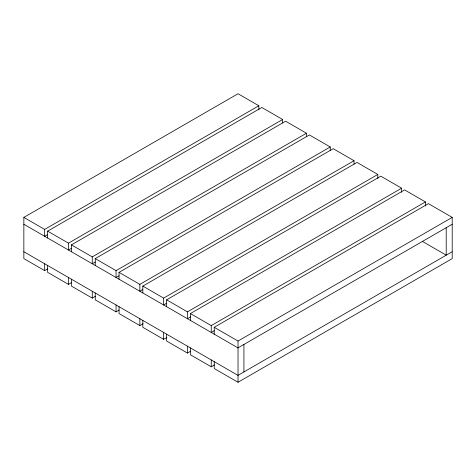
<?xml version="1.0" encoding="UTF-8"?>
<svg xmlns="http://www.w3.org/2000/svg" width="476" height="476" viewBox="0 0 476 476"><rect width="100%" height="100%" fill="white"/><g stroke="black" fill="none" stroke-linecap="round" stroke-linejoin="round"><path stroke-width="0.71" d="M47.886 268.773L44.667 270.63L23.848 258.611L23.848 217.389L238.024 93.736L258.843 105.761L258.843 109.879M23.848 217.389L44.667 229.414L258.843 105.761M47.642 238L47.642 231.128L261.818 107.475L282.643 119.5L282.643 122.933M47.642 234.567L44.667 236.28L44.667 229.414M47.642 231.128L68.467 243.153L282.643 119.5M71.442 251.739L71.442 244.872L285.618 121.213L306.443 133.238L306.443 136.671M71.442 248.305L68.467 250.019L68.467 243.153M71.442 244.872L92.261 256.891L306.443 133.238M95.236 265.477L95.236 258.611L309.418 134.952L330.237 146.977L330.237 150.41M95.236 262.044L92.261 263.764L92.261 256.891M47.642 265.477L47.642 272.349L68.467 284.368L71.68 282.512M95.236 258.611L116.061 270.63L330.237 146.977M119.036 279.216L119.036 272.349L333.212 148.696L354.037 160.715L354.037 164.149M119.036 275.782L116.061 277.502L116.061 270.63M71.442 279.216L71.442 286.088L92.261 298.113L95.48 296.25M119.036 272.349L139.861 284.368L354.037 160.715M142.83 292.96L142.83 286.088L357.012 162.435L377.831 174.454L377.831 178.577M142.83 289.521L139.861 291.241L139.861 284.368M95.236 292.96L95.236 299.826L116.061 311.851L119.274 309.995M142.83 286.088L163.655 298.107L377.831 174.454M166.63 306.699L166.63 299.826L380.806 176.174L401.631 188.193L401.631 192.316M166.63 303.26L163.655 304.979L163.655 298.107M119.036 306.699L119.036 313.565L139.861 325.59L143.074 323.734M166.63 299.826L187.455 311.851L401.631 188.193M190.43 320.437L190.43 313.565L404.606 189.912L425.425 201.931L425.425 206.054M190.43 316.998L187.455 318.718L187.455 311.851M142.83 320.437L142.83 327.304L163.655 339.328L166.874 337.472M190.43 313.565L211.249 325.59L425.425 201.931M214.224 334.176L214.224 327.304L428.4 203.651L452.2 217.389L452.2 224.261L237.976 347.891M214.224 330.743L211.249 332.456L211.249 325.59M166.63 334.176L166.63 341.048L187.455 353.067L190.668 351.211M214.224 327.304L238.024 341.042L452.2 217.389M190.43 347.914L190.43 354.787L211.249 366.806L214.468 364.949M214.224 361.653L214.224 368.525L238.024 382.264L452.2 258.611L452.2 251.739L237.976 375.368L23.8 251.715M452.2 224.261L452.2 251.739M422.456 241.433L446.208 255.148L446.208 227.671M23.8 224.232L238.024 347.914M243.926 344.451L243.926 371.935M238.024 341.042L238.024 382.264M211.249 359.939L211.249 366.806M187.455 346.195L187.455 353.067M163.655 332.456L163.655 339.328M139.861 318.718L139.861 325.59M116.061 304.979L116.061 311.851M92.261 291.241L92.261 298.113M68.467 277.502L68.467 284.368M44.667 263.764L44.667 270.63"/></g></svg>
